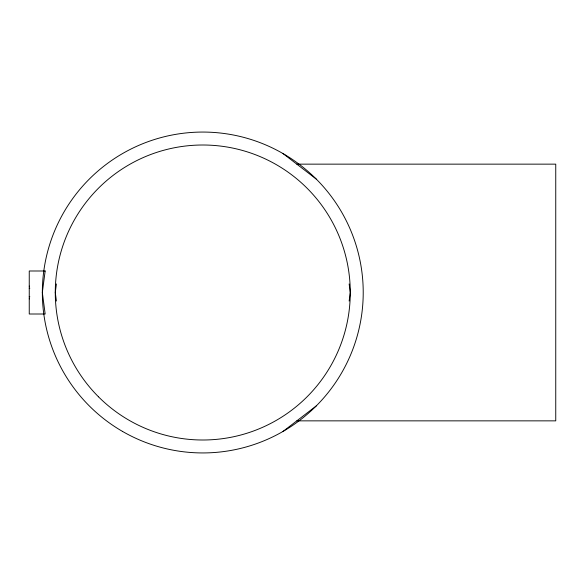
<?xml version="1.0" encoding="UTF-8"?>
<svg xmlns="http://www.w3.org/2000/svg" width="585" height="585" viewBox="0 0 585 585"><rect width="100%" height="100%" fill="white"/><g stroke="black" fill="none" stroke-linecap="round" stroke-linejoin="round"><path stroke-width="0.88" d="M56.409 283.944L55.282 292.5L56.409 301.056M349.15 301.056L350.276 292.5L349.15 283.944M29.25 298.92L29.404 298.547M283.001 431.445L316.229 405.953M296.8 164.144L555.75 164.144L555.75 420.856L296.8 420.856M29.25 288.222L29.828 288.222M29.25 296.778L29.828 296.778M283.001 153.555L316.229 179.047M29.25 286.08L29.404 286.453M45.162 270.994L42.332 292.5L45.162 314.006L29.25 314.006L29.25 270.994L45.162 270.994M122.557 431.445A160.444 160.444 0 0 0 363.219 292.5A160.444 160.444 0 0 0 122.557 153.555A160.444 160.444 0 0 0 122.557 431.445M98.477 396.798A147.493 147.493 0 0 0 345.245 330.671A147.493 147.493 0 0 0 164.604 150.031A147.493 147.493 0 0 0 98.477 396.798"/></g></svg>
